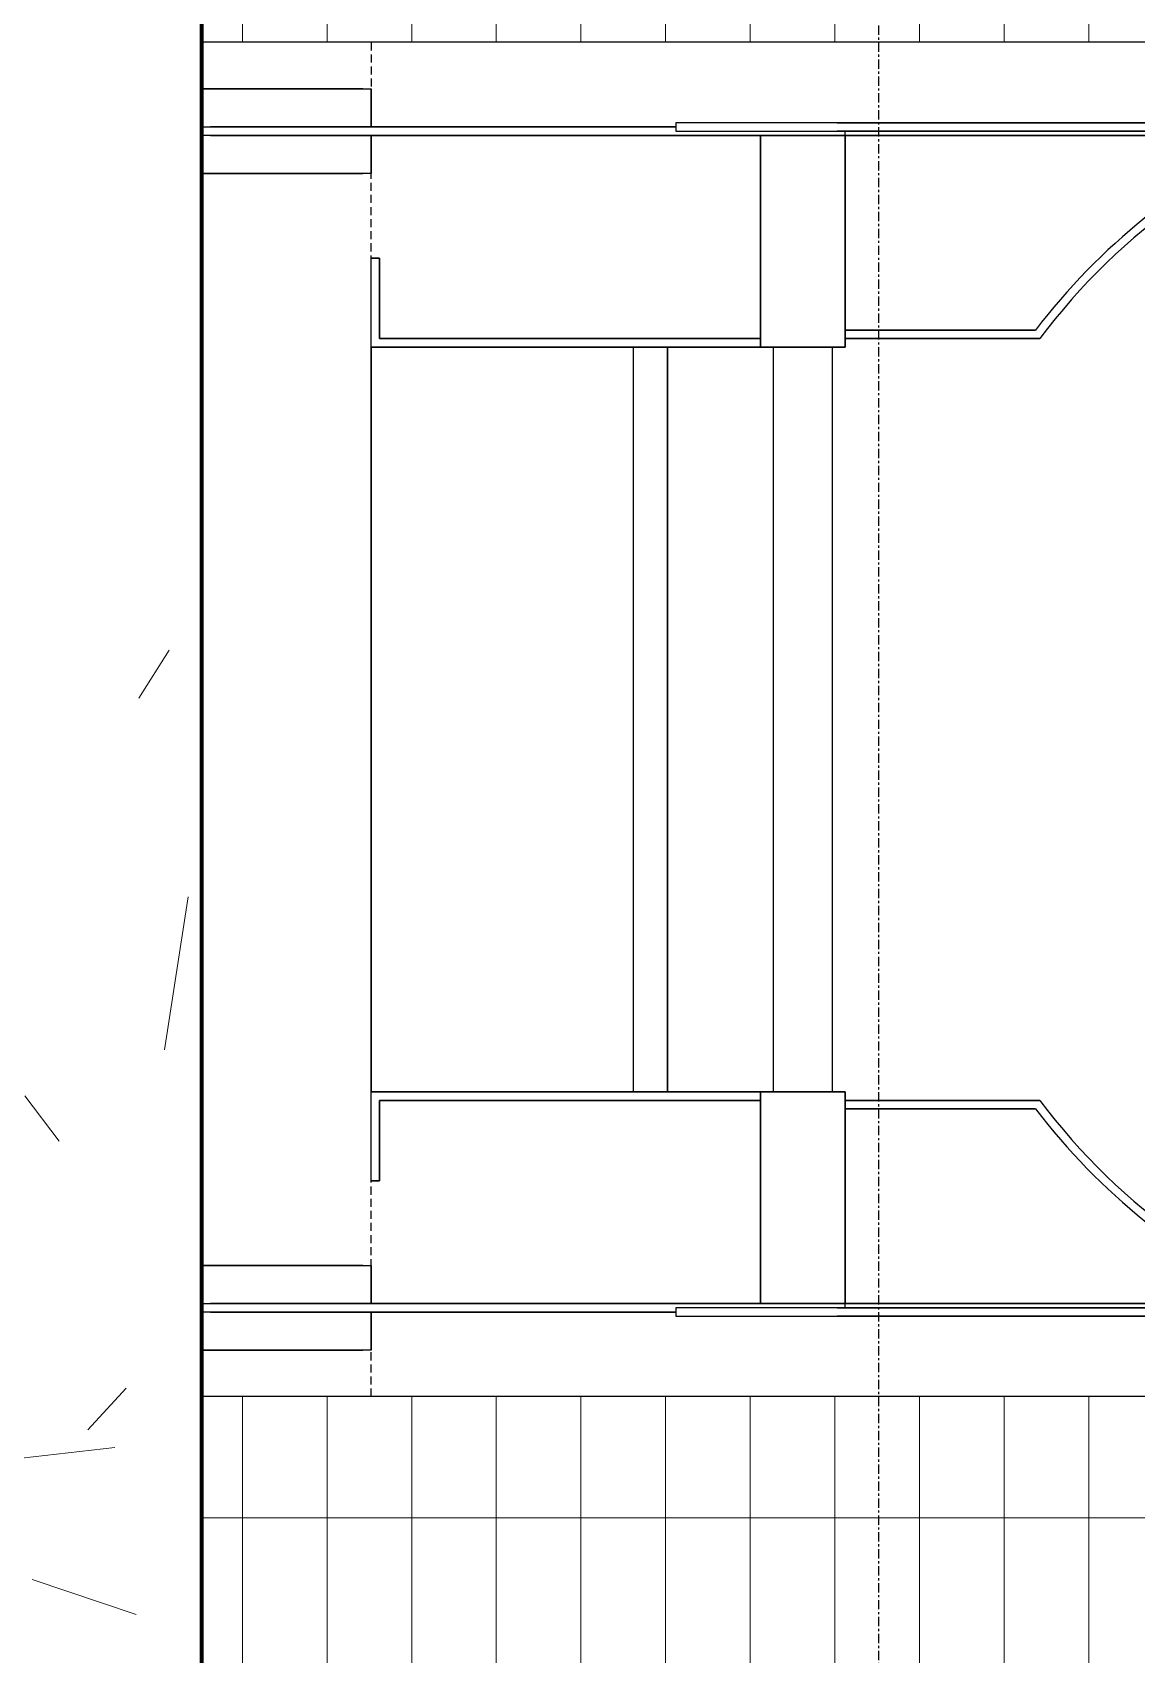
# Model space of a CAD drawing. Header units: millimetres. Extents: x -4391136 to -1798569, y -886572 to -291056.
# Drawn here: x -2668504 to -2667852, y -500351 to -499393 of the extents above; entities that cross this region are included whole.
import ezdxf

# ---------------------------------------------------------------- set-up
doc = ezdxf.new("R2010")
doc.units = ezdxf.units.MM
doc.linetypes.add('Xref-C-1-PP17-AR-2214-01-B$0$DPA_Grid _ Level 100', pattern=[10, 5.5, -1.6, 1.3, -1.6])
doc.linetypes.add('Xref-C-1-PP17-AR-2214-01-B$0$Hidden', pattern=[7.143800000000001, 4.7625, -2.3813])
doc.layers.add('000 - 0_HIDE_OBJ_FRAMING_DEF_DIMS', color=250, linetype='Continuous', plot=False)
for name, color, linetype in [('Xref-C-1-PP17-AR-2214-01-B$0$A-DETL-MBND', 251, 'Xref-C-1-PP17-AR-2214-01-B$0$Hidden'), ('Xref-C-1-PP17-AR-2214-01-B$0$A-FLOR-E', 251, 'Continuous'), ('Xref-C-1-PP17-AR-2214-01-B$0$A-FLOR-PATT', 251, 'Continuous'), ('Xref-C-1-PP17-AR-2214-01-B$0$A-GENM', 251, 'Continuous'), ('Xref-C-1-PP17-AR-2214-01-B$0$A-Wall', 251, 'Continuous'), ('Xref-C-1-PP17-AR-2214-01-B$0$A-WALL-PATT', 251, 'Continuous')]:
    doc.layers.add(name, color=color, linetype=linetype)

# ---------------------------------------------------------------- blocks, each defined once
blk = doc.blocks.new('Xref-C-1-PP17-AR-2214-01-B$0$DPA_GM-Cage Ladder_No RC stand - H6000-V29-ENTRANCE 2 - LOWER ROOF FLOOR PLAN01-flat-1')
at = {"layer": 'Xref-C-1-PP17-AR-2214-01-B$0$A-GENM'}
for p, q in [((373.0093410396948, 852.529136619356), (278.0093410401605, 852.529136619356)), ((278.0093410401605, 852.529136619356), (378.0093410396948, 852.529136619356)), ((378.0093410396948, 830.029136619356), (378.0093410396948, 852.529136619356)), ((378.0093410396948, 852.529136619356), (378.0093410396948, 830.029136619356)), ((277.7280353941023, 830.029136619356), (333.0093410396948, 830.029136619356)), ((333.0093410396948, 825.029136619356), (277.7280353941023, 825.029136619356)), ((333.0093410396948, 830.029136619356), (283.0093410396948, 830.029136619356)), ((283.0093410396948, 825.029136619356), (333.0093410396948, 825.029136619356)), ((333.0093410396948, 830.029136619356), (558.0093410396948, 830.029136619356)), ((558.0093410396948, 830.029136619356), (333.0093410396948, 830.029136619356)), ((333.0093410396948, 825.029136619356), (558.0093410396948, 825.029136619356)), ((558.0093410396948, 825.029136619356), (333.0093410396948, 825.029136619356)), ((378.0093410396948, 802.529136619356), (378.0093410396948, 825.029136619356)), ((378.0093410396948, 825.029136619356), (378.0093410396948, 802.529136619356)), ((931.0806617671624, 832.529136619356), (558.0093410396948, 832.529136619356)), ((558.0093410396948, 832.529136619356), (558.0093410396948, 827.529136619356)), ((653.4032611814328, 832.529136619356), (558.0093410396948, 832.529136619356)), ((558.0093410396948, 827.529136619356), (932.0527874496765, 827.529136619356)), ((558.0093410396948, 827.529136619356), (586.4263256671838, 827.529136619356)), ((558.0093410396948, 825.029136619356), (608.0093410396948, 825.029136619356)), ((658.0093410396948, 825.029136619356), (558.0093410396948, 825.029136619356)), ((594.9163953359239, 827.529136619356), (612.7455522227101, 827.529136619356)), ((608.0093410396948, 825.029136619356), (608.0093410396948, 705.029136619356)), ((608.0093410396948, 705.029136619356), (608.0093410396948, 825.029136619356)), ((608.0093410396948, 825.029136619356), (608.0093410396948, 705.029136619356)), ((608.0093410396948, 705.029136619356), (608.0093410396948, 825.029136619356)), ((608.0093410396948, 825.029136619356), (608.0093410396948, 705.029136619356)), ((608.0093410396948, 705.029136619356), (608.0093410396948, 825.029136619356)), ((608.0093410396948, 825.029136619356), (913.7140178191476, 825.029136619356)), ((608.0093410396948, 825.029136619356), (658.0093410396948, 825.029136619356)), ((608.0093410396948, 825.029136619356), (608.0093410396948, 705.029136619356)), ((608.0093410396948, 700.029136619356), (608.0093410396948, 825.029136619356)), ((620.9279740271159, 827.529136619356), (635.0162142314948, 827.529136619356)), ((640.6302591846325, 827.529136619356), (652.1845142324455, 827.529136619356)), ((653.4032611814328, 832.529136619356), (931.0806617671624, 832.529136619356)), ((932.0527874496765, 827.529136619356), (653.4032611814328, 827.529136619356)), ((658.0093410396948, 705.029136619356), (658.0093410396948, 827.529136619356)), ((658.0093410364352, 825.0291366188321), (658.0093410364352, 827.5291366188321)), ((658.0093410396948, 705.029136619356), (658.0093410396948, 827.529136619356)), ((658.0093410396948, 705.029136619356), (658.0093410396948, 825.029136619356)), ((658.0093410396948, 825.029136619356), (658.0093410396948, 705.029136619356)), ((658.0093410396948, 825.029136619356), (913.7140178191476, 825.029136619356)), ((913.7140178191476, 825.029136619356), (658.0093410396948, 825.029136619356)), ((658.0093410396948, 705.029136619356), (658.0093410396948, 825.029136619356)), ((658.0093410396948, 825.029136619356), (658.0093410396948, 705.029136619356)), ((658.0093410396948, 825.029136619356), (913.7140178191476, 825.029136619356)), ((913.7140178191476, 825.029136619356), (658.0093410396948, 825.029136619356)), ((658.0093410396948, 825.029136619356), (658.0093410396948, 705.029136619356)), ((913.7140178191476, 825.029136619356), (658.0093410396948, 825.029136619356)), ((658.0093410396948, 825.029136619356), (658.0093410396948, 700.029136619356)), ((378.0093410396948, 802.529136619356), (278.0093410401605, 802.529136619356)), ((278.0093410401605, 802.529136619356), (373.0093410396948, 802.529136619356)), ((383.0093410396948, 752.529136619356), (378.0093410396948, 752.529136619356)), ((378.0093410396948, 752.529136619356), (383.0093410396948, 752.529136619356)), ((378.0093410396948, 700.029136619356), (378.0093410396948, 752.529136619356)), ((378.0093410396948, 700.029136619356), (378.0093410396948, 752.529136619356)), ((383.0093410396948, 752.529136619356), (378.0093410396948, 752.529136619356)), ((378.0093410396948, 752.529136619356), (383.0093410396948, 752.529136619356)), ((378.0093410396948, 700.029136619356), (378.0093410396948, 752.529136619356)), ((378.0093410396948, 700.029136619356), (378.0093410396948, 752.529136619356)), ((383.0093410396948, 752.529136619356), (383.0093410396948, 705.029136619356)), ((383.0093410396948, 705.029136619356), (383.0093410396948, 752.529136619356)), ((383.0093410396948, 752.529136619356), (383.0093410396948, 705.029136619356)), ((383.0093410396948, 705.029136619356), (383.0093410396948, 752.529136619356)), ((770.5196717944928, 710.029136619356), (658.0093410396948, 710.029136619356)), ((658.0093410396948, 710.029136619356), (658.0093410396948, 705.029136619356)), ((658.0093410396948, 705.029136619356), (658.0093410396948, 710.029136619356)), ((658.0093410396948, 710.029136619356), (770.5196717944928, 710.029136619356)), ((770.5196717944928, 710.029136619356), (658.0093410396948, 710.029136619356)), ((658.0093410396948, 710.029136619356), (658.0093410396948, 705.029136619356)), ((658.0093410396948, 705.029136619356), (658.0093410396948, 710.029136619356)), ((658.0093410396948, 710.029136619356), (770.5196717944928, 710.029136619356)), ((770.5196717944928, 710.029136619356), (658.0093410396948, 710.029136619356)), ((658.0093410396948, 710.029136619356), (658.0093410396948, 705.029136619356)), ((658.0093410396948, 705.029136619356), (658.0093410396948, 710.029136619356)), ((658.0093410396948, 710.029136619356), (770.5196717944928, 710.029136619356)), ((378.0093410396948, 260.029136619356), (378.0093410396948, 700.029136619356)), ((533.0093410396948, 700.029136619356), (378.0093410396948, 700.029136619356)), ((378.0093410396948, 700.029136619356), (608.0093410396948, 700.029136619356)), ((608.0093410396948, 700.029136619356), (378.0093410396948, 700.029136619356)), ((378.0093410396948, 700.029136619356), (608.0093410396948, 700.029136619356)), ((608.0093410396948, 700.029136619356), (378.0093410396948, 700.029136619356)), ((378.0093410396948, 260.029136619356), (378.0093410396948, 700.029136619356)), ((378.0093410396948, 700.029136619356), (553.0093410396948, 700.029136619356)), ((553.0093410396948, 700.029136619356), (378.0093410396948, 700.029136619356)), ((378.0093410396948, 700.029136619356), (378.0093410396948, 260.029136619356)), ((383.0093410396948, 705.029136619356), (608.0093410396948, 705.029136619356)), ((608.0093410396948, 705.029136619356), (383.0093410396948, 705.029136619356)), ((383.0093410396948, 705.029136619356), (608.0093410396948, 705.029136619356)), ((608.0093410396948, 705.029136619356), (383.0093410396948, 705.029136619356)), ((533.0093410396948, 260.029136619356), (533.0093410396948, 700.029136619356)), ((553.0093410396948, 700.029136619356), (553.0093410396948, 260.029136619356)), ((553.0093410396948, 260.029136619356), (553.0093410396948, 700.029136619356)), ((608.0093410396948, 705.029136619356), (608.0093410396948, 700.029136619356)), ((608.0093410396948, 705.029136619356), (608.0093410396948, 700.029136619356)), ((608.0093410396948, 700.029136619356), (608.0093410396948, 705.029136619356)), ((608.0093410396948, 705.029136619356), (608.0093410396948, 700.029136619356)), ((608.0093410396948, 700.029136619356), (608.0093410396948, 705.029136619356)), ((608.0093410396948, 700.029136619356), (608.0093410396948, 705.029136619356)), ((608.0093410396948, 705.029136619356), (608.0093410396948, 700.029136619356)), ((608.0093410396948, 700.029136619356), (658.0093410396948, 700.029136619356)), ((658.0093410396948, 700.029136619356), (608.0093410396948, 700.029136619356)), ((658.0093410396948, 700.029136619356), (608.0093410396948, 700.029136619356)), ((608.0093410396948, 700.029136619356), (658.0093410396948, 700.029136619356)), ((615.5093410364352, 700.0291366188321), (615.5093410364352, 260.0291366188321)), ((615.5093410364352, 700.0291366188321), (615.5093410364352, 260.0291366188321)), ((615.5093410364352, 700.0291366188321), (615.5093410364352, 260.0291366188321)), ((615.5093410364352, 700.0291366188321), (615.5093410364352, 260.0291366188321)), ((615.5093410364352, 700.0291366188321), (615.5093410364352, 260.0291366188321)), ((615.5093410364352, 700.0291366188321), (615.5093410364352, 260.0291366188321)), ((615.5093410364352, 700.0291366188321), (615.5093410364352, 260.0291366188321)), ((615.5093410364352, 700.0291366188321), (615.5093410364352, 260.0291366188321)), ((615.5093410364352, 700.0291366188321), (615.5093410364352, 260.0291366188321)), ((615.5093410364352, 700.0291366188321), (615.5093410364352, 260.0291366188321)), ((615.5093410364352, 700.0291366188321), (615.5093410364352, 260.0291366188321)), ((615.5093410364352, 700.0291366188321), (615.5093410364352, 260.0291366188321)), ((615.5093410364352, 700.0291366188321), (615.5093410364352, 260.0291366188321)), ((615.5093410364352, 700.0291366188321), (615.5093410364352, 260.0291366188321)), ((615.5093410364352, 700.0291366188321), (615.5093410364352, 260.0291366188321)), ((615.5093410364352, 700.0291366188321), (615.5093410364352, 260.0291366188321)), ((615.5093410364352, 700.0291366188321), (615.5093410364352, 260.0291366188321)), ((615.5093410364352, 700.0291366188321), (615.5093410364352, 260.0291366188321)), ((615.5093410364352, 700.0291366188321), (615.5093410364352, 260.0291366188321)), ((615.5093410364352, 700.0291366188321), (615.5093410364352, 260.0291366188321)), ((616.1056390795857, 700.029136619356), (649.6441583591513, 700.029136619356)), ((649.6441583591513, 700.029136619356), (616.1056390795857, 700.029136619356)), ((616.1056390795857, 700.029136619356), (649.6441583591513, 700.029136619356)), ((649.6441583591513, 700.029136619356), (616.1056390795857, 700.029136619356)), ((616.1056390795857, 700.029136619356), (649.6441583591513, 700.029136619356)), ((649.6441583591513, 700.029136619356), (616.1056390795857, 700.029136619356)), ((616.1056390795857, 700.029136619356), (649.6441583591513, 700.029136619356)), ((649.6441583591513, 700.029136619356), (616.1056390795857, 700.029136619356)), ((616.1056390795857, 700.029136619356), (649.6441583591513, 700.029136619356)), ((649.6441583591513, 700.029136619356), (616.1056390795857, 700.029136619356)), ((616.1056390795857, 700.029136619356), (649.6441583591513, 700.029136619356)), ((649.6441583591513, 700.029136619356), (616.1056390795857, 700.029136619356)), ((616.1056390795857, 700.029136619356), (649.6441583591513, 700.029136619356)), ((649.6441583591513, 700.029136619356), (616.1056390795857, 700.029136619356)), ((616.1056390795857, 700.029136619356), (649.6441583591513, 700.029136619356)), ((649.6441583591513, 700.029136619356), (616.1056390795857, 700.029136619356)), ((616.1056390795857, 700.029136619356), (649.6441583591513, 700.029136619356)), ((649.6441583591513, 700.029136619356), (616.1056390795857, 700.029136619356)), ((616.1056390795857, 700.029136619356), (649.6441583591513, 700.029136619356)), ((649.6441583591513, 700.029136619356), (616.1056390795857, 700.029136619356)), ((616.1056390795857, 700.029136619356), (649.6441583591513, 700.029136619356)), ((649.6441583591513, 700.029136619356), (616.1056390795857, 700.029136619356)), ((616.1056390795857, 700.029136619356), (649.6441583591513, 700.029136619356)), ((649.6441583591513, 700.029136619356), (616.1056390795857, 700.029136619356)), ((616.1056390795857, 700.029136619356), (649.6441583591513, 700.029136619356)), ((649.6441583591513, 700.029136619356), (616.1056390795857, 700.029136619356)), ((616.1056390795857, 700.029136619356), (649.6441583591513, 700.029136619356)), ((649.6441583591513, 700.029136619356), (616.1056390795857, 700.029136619356)), ((616.1056390795857, 700.029136619356), (649.6441583591513, 700.029136619356)), ((649.6441583591513, 700.029136619356), (616.1056390795857, 700.029136619356)), ((616.1056390795857, 700.029136619356), (649.6441583591513, 700.029136619356)), ((649.6441583591513, 700.029136619356), (616.1056390795857, 700.029136619356)), ((616.1056390795857, 700.029136619356), (649.6441583591513, 700.029136619356)), ((649.6441583591513, 700.029136619356), (616.1056390795857, 700.029136619356)), ((616.1056390795857, 700.029136619356), (649.6441583591513, 700.029136619356)), ((649.6441583591513, 700.029136619356), (616.1056390795857, 700.029136619356)), ((616.1056390795857, 700.029136619356), (649.6441583591513, 700.029136619356)), ((649.6441583591513, 700.029136619356), (616.1056390795857, 700.029136619356)), ((616.1056390795857, 700.029136619356), (649.6441583591513, 700.029136619356)), ((649.6441583591513, 700.029136619356), (616.1056390795857, 700.029136619356)), ((650.5093410364352, 260.0291366188321), (650.5093410364352, 700.0291366188321)), ((650.5093410364352, 260.0291366188321), (650.5093410364352, 700.0291366188321)), ((650.5093410364352, 260.0291366188321), (650.5093410364352, 700.0291366188321)), ((650.5093410364352, 260.0291366188321), (650.5093410364352, 700.0291366188321)), ((650.5093410364352, 260.0291366188321), (650.5093410364352, 700.0291366188321)), ((650.5093410364352, 260.0291366188321), (650.5093410364352, 700.0291366188321)), ((650.5093410364352, 260.0291366188321), (650.5093410364352, 700.0291366188321)), ((650.5093410364352, 260.0291366188321), (650.5093410364352, 700.0291366188321)), ((650.5093410364352, 260.0291366188321), (650.5093410364352, 700.0291366188321)), ((650.5093410364352, 260.0291366188321), (650.5093410364352, 700.0291366188321)), ((650.5093410364352, 260.0291366188321), (650.5093410364352, 700.0291366188321)), ((650.5093410364352, 260.0291366188321), (650.5093410364352, 700.0291366188321)), ((650.5093410364352, 260.0291366188321), (650.5093410364352, 700.0291366188321)), ((650.5093410364352, 260.0291366188321), (650.5093410364352, 700.0291366188321)), ((650.5093410364352, 260.0291366188321), (650.5093410364352, 700.0291366188321)), ((650.5093410364352, 260.0291366188321), (650.5093410364352, 700.0291366188321)), ((650.5093410364352, 260.0291366188321), (650.5093410364352, 700.0291366188321)), ((650.5093410364352, 260.0291366188321), (650.5093410364352, 700.0291366188321)), ((650.5093410364352, 260.0291366188321), (650.5093410364352, 700.0291366188321)), ((650.5093410364352, 260.0291366188321), (650.5093410364352, 700.0291366188321)), ((658.0093410396948, 705.029136619356), (773.0093410396948, 705.029136619356)), ((773.0093410396948, 705.029136619356), (658.0093410396948, 705.029136619356)), ((658.0093410396948, 705.029136619356), (773.0093410396948, 705.029136619356)), ((773.0093410396948, 705.029136619356), (658.0093410396948, 705.029136619356)), ((658.0093410396948, 705.029136619356), (773.0093410396948, 705.029136619356)), ((773.0093410396948, 705.029136619356), (658.0093410396948, 705.029136619356)), ((658.0093410396948, 700.029136619356), (658.0093410396948, 705.029136619356)), ((658.0093410396948, 705.029136619356), (658.0093410396948, 700.029136619356)), ((658.0093410396948, 700.029136619356), (658.0093410396948, 705.029136619356)), ((533.0093410396948, 260.029136619356), (378.0093410396948, 260.029136619356)), ((608.0093410396948, 260.029136619356), (378.0093410396948, 260.029136619356)), ((378.0093410396948, 207.529136619356), (378.0093410396948, 260.029136619356)), ((378.0093410396948, 260.029136619356), (608.0093410396948, 260.029136619356)), ((378.0093410396948, 207.529136619356), (378.0093410396948, 260.029136619356)), ((608.0093410396948, 260.029136619356), (378.0093410396948, 260.029136619356)), ((378.0093410396948, 207.529136619356), (378.0093410396948, 260.029136619356)), ((378.0093410396948, 260.029136619356), (608.0093410396948, 260.029136619356)), ((378.0093410396948, 207.529136619356), (378.0093410396948, 260.029136619356)), ((553.0093410396948, 260.029136619356), (378.0093410396948, 260.029136619356)), ((378.0093410396948, 260.029136619356), (553.0093410396948, 260.029136619356)), ((658.0093410396948, 260.029136619356), (608.0093410396948, 260.029136619356)), ((608.0093410396948, 135.029136619356), (608.0093410396948, 260.029136619356)), ((608.0093410396948, 260.029136619356), (608.0093410396948, 255.029136619356)), ((608.0093410396948, 260.029136619356), (658.0093410396948, 260.029136619356)), ((608.0093410396948, 255.029136619356), (608.0093410396948, 260.029136619356)), ((608.0093410396948, 260.029136619356), (608.0093410396948, 255.029136619356)), ((608.0093410396948, 255.029136619356), (608.0093410396948, 260.029136619356)), ((608.0093410396948, 260.029136619356), (608.0093410396948, 255.029136619356)), ((608.0093410396948, 255.029136619356), (608.0093410396948, 260.029136619356)), ((608.0093410396948, 260.029136619356), (658.0093410396948, 260.029136619356)), ((658.0093410396948, 260.029136619356), (608.0093410396948, 260.029136619356)), ((608.0093410396948, 260.029136619356), (608.0093410396948, 255.029136619356)), ((616.1056390795857, 260.029136619356), (649.6441583591513, 260.029136619356)), ((649.6441583591513, 260.029136619356), (616.1056390795857, 260.029136619356)), ((616.1056390795857, 260.029136619356), (649.6441583591513, 260.029136619356)), ((649.6441583591513, 260.029136619356), (616.1056390795857, 260.029136619356)), ((616.1056390795857, 260.029136619356), (649.6441583591513, 260.029136619356)), ((649.6441583591513, 260.029136619356), (616.1056390795857, 260.029136619356)), ((616.1056390795857, 260.029136619356), (649.6441583591513, 260.029136619356)), ((649.6441583591513, 260.029136619356), (616.1056390795857, 260.029136619356)), ((616.1056390795857, 260.029136619356), (649.6441583591513, 260.029136619356)), ((649.6441583591513, 260.029136619356), (616.1056390795857, 260.029136619356)), ((616.1056390795857, 260.029136619356), (649.6441583591513, 260.029136619356)), ((649.6441583591513, 260.029136619356), (616.1056390795857, 260.029136619356)), ((616.1056390795857, 260.029136619356), (649.6441583591513, 260.029136619356)), ((649.6441583591513, 260.029136619356), (616.1056390795857, 260.029136619356)), ((616.1056390795857, 260.029136619356), (649.6441583591513, 260.029136619356)), ((649.6441583591513, 260.029136619356), (616.1056390795857, 260.029136619356)), ((616.1056390795857, 260.029136619356), (649.6441583591513, 260.029136619356)), ((649.6441583591513, 260.029136619356), (616.1056390795857, 260.029136619356)), ((616.1056390795857, 260.029136619356), (649.6441583591513, 260.029136619356)), ((649.6441583591513, 260.029136619356), (616.1056390795857, 260.029136619356)), ((616.1056390795857, 260.029136619356), (649.6441583591513, 260.029136619356)), ((649.6441583591513, 260.029136619356), (616.1056390795857, 260.029136619356)), ((616.1056390795857, 260.029136619356), (649.6441583591513, 260.029136619356)), ((649.6441583591513, 260.029136619356), (616.1056390795857, 260.029136619356)), ((616.1056390795857, 260.029136619356), (649.6441583591513, 260.029136619356)), ((649.6441583591513, 260.029136619356), (616.1056390795857, 260.029136619356)), ((616.1056390795857, 260.029136619356), (649.6441583591513, 260.029136619356)), ((649.6441583591513, 260.029136619356), (616.1056390795857, 260.029136619356)), ((616.1056390795857, 260.029136619356), (649.6441583591513, 260.029136619356)), ((649.6441583591513, 260.029136619356), (616.1056390795857, 260.029136619356)), ((616.1056390795857, 260.029136619356), (649.6441583591513, 260.029136619356)), ((649.6441583591513, 260.029136619356), (616.1056390795857, 260.029136619356)), ((616.1056390795857, 260.029136619356), (649.6441583591513, 260.029136619356)), ((649.6441583591513, 260.029136619356), (616.1056390795857, 260.029136619356)), ((616.1056390795857, 260.029136619356), (649.6441583591513, 260.029136619356)), ((649.6441583591513, 260.029136619356), (616.1056390795857, 260.029136619356)), ((616.1056390795857, 260.029136619356), (649.6441583591513, 260.029136619356)), ((649.6441583591513, 260.029136619356), (616.1056390795857, 260.029136619356)), ((616.1056390795857, 260.029136619356), (649.6441583591513, 260.029136619356)), ((649.6441583591513, 260.029136619356), (616.1056390795857, 260.029136619356)), ((658.0093410396948, 260.029136619356), (658.0093410396948, 135.029136619356)), ((658.0093410396948, 255.029136619356), (658.0093410396948, 260.029136619356)), ((658.0093410396948, 260.029136619356), (658.0093410396948, 255.029136619356)), ((658.0093410396948, 255.029136619356), (658.0093410396948, 260.029136619356)), ((608.0093410396948, 255.029136619356), (383.0093410396948, 255.029136619356)), ((383.0093410396948, 255.029136619356), (383.0093410396948, 207.529136619356)), ((383.0093410396948, 255.029136619356), (608.0093410396948, 255.029136619356)), ((383.0093410396948, 207.529136619356), (383.0093410396948, 255.029136619356)), ((608.0093410396948, 255.029136619356), (383.0093410396948, 255.029136619356)), ((383.0093410396948, 255.029136619356), (383.0093410396948, 207.529136619356)), ((383.0093410396948, 255.029136619356), (608.0093410396948, 255.029136619356)), ((383.0093410396948, 207.529136619356), (383.0093410396948, 255.029136619356)), ((608.0093410396948, 255.029136619356), (608.0093410396948, 135.029136619356)), ((608.0093410396948, 135.029136619356), (608.0093410396948, 255.029136619356)), ((608.0093410396948, 255.029136619356), (608.0093410396948, 135.029136619356)), ((608.0093410396948, 135.029136619356), (608.0093410396948, 255.029136619356)), ((608.0093410396948, 255.029136619356), (608.0093410396948, 135.029136619356)), ((608.0093410396948, 135.029136619356), (608.0093410396948, 255.029136619356)), ((608.0093410396948, 255.029136619356), (608.0093410396948, 135.029136619356)), ((658.0093410396948, 135.029136619356), (658.0093410396948, 255.029136619356)), ((658.0093410396948, 255.029136619356), (658.0093410396948, 135.029136619356)), ((773.0093410396948, 255.029136619356), (658.0093410396948, 255.029136619356)), ((658.0093410396948, 255.029136619356), (658.0093410396948, 250.029136619356)), ((658.0093410396948, 250.029136619356), (658.0093410396948, 255.029136619356)), ((658.0093410396948, 255.029136619356), (773.0093410396948, 255.029136619356)), ((658.0093410396948, 135.029136619356), (658.0093410396948, 255.029136619356)), ((658.0093410396948, 255.029136619356), (658.0093410396948, 135.029136619356)), ((773.0093410396948, 255.029136619356), (658.0093410396948, 255.029136619356)), ((658.0093410396948, 255.029136619356), (658.0093410396948, 250.029136619356)), ((658.0093410396948, 250.029136619356), (658.0093410396948, 255.029136619356)), ((658.0093410396948, 255.029136619356), (773.0093410396948, 255.029136619356)), ((658.0093410396948, 132.529136619356), (658.0093410396948, 255.029136619356)), ((658.0093410396948, 255.029136619356), (658.0093410396948, 135.029136619356)), ((773.0093410396948, 255.029136619356), (658.0093410396948, 255.029136619356)), ((658.0093410396948, 255.029136619356), (658.0093410396948, 250.029136619356)), ((658.0093410396948, 250.029136619356), (658.0093410396948, 255.029136619356)), ((658.0093410396948, 255.029136619356), (773.0093410396948, 255.029136619356)), ((658.0093410396948, 132.529136619356), (658.0093410396948, 255.029136619356)), ((658.0093410396948, 250.029136619356), (770.5196717944928, 250.029136619356)), ((770.5196717944928, 250.029136619356), (658.0093410396948, 250.029136619356)), ((658.0093410396948, 250.029136619356), (770.5196717944928, 250.029136619356)), ((770.5196717944928, 250.029136619356), (658.0093410396948, 250.029136619356)), ((658.0093410396948, 250.029136619356), (770.5196717944928, 250.029136619356)), ((770.5196717944928, 250.029136619356), (658.0093410396948, 250.029136619356)), ((383.0093410396948, 207.529136619356), (378.0093410396948, 207.529136619356)), ((378.0093410396948, 207.529136619356), (383.0093410396948, 207.529136619356)), ((383.0093410396948, 207.529136619356), (378.0093410396948, 207.529136619356)), ((378.0093410396948, 207.529136619356), (383.0093410396948, 207.529136619356)), ((373.0093410396948, 157.529136619356), (278.0093410401605, 157.529136619356)), ((278.0093410401605, 157.529136619356), (378.0093410396948, 157.529136619356)), ((378.0093410396948, 135.029136619356), (378.0093410396948, 157.529136619356)), ((378.0093410396948, 157.529136619356), (378.0093410396948, 135.029136619356)), ((277.7280353941023, 135.029136619356), (333.0093410396948, 135.029136619356)), ((333.0093410396948, 135.029136619356), (283.0093410396948, 135.029136619356)), ((558.0093410396948, 135.029136619356), (333.0093410396948, 135.029136619356)), ((333.0093410396948, 135.029136619356), (558.0093410396948, 135.029136619356)), ((608.0093410396948, 135.029136619356), (558.0093410396948, 135.029136619356)), ((558.0093410396948, 135.029136619356), (658.0093410396948, 135.029136619356)), ((913.7140178191476, 135.029136619356), (608.0093410396948, 135.029136619356)), ((658.0093410396948, 135.029136619356), (608.0093410396948, 135.029136619356)), ((913.7140178191476, 135.029136619356), (658.0093410396948, 135.029136619356)), ((658.0093410396948, 135.029136619356), (913.7140178191476, 135.029136619356)), ((913.7140178191476, 135.029136619356), (658.0093410396948, 135.029136619356)), ((658.0093410396948, 135.029136619356), (913.7140178191476, 135.029136619356)), ((658.0093410396948, 135.029136619356), (913.7140178191476, 135.029136619356)), ((658.0093410364352, 132.5291366188321), (658.0093410364352, 135.0291366188321)), ((333.0093410396948, 130.029136619356), (277.7280353941023, 130.029136619356)), ((283.0093410396948, 130.029136619356), (333.0093410396948, 130.029136619356)), ((558.0093410396948, 130.029136619356), (333.0093410396948, 130.029136619356)), ((333.0093410396948, 130.029136619356), (558.0093410396948, 130.029136619356)), ((378.0093410396948, 107.529136619356), (378.0093410396948, 130.029136619356)), ((378.0093410396948, 130.029136619356), (378.0093410396948, 107.529136619356)), ((932.0527874496765, 132.529136619356), (558.0093410396948, 132.529136619356)), ((558.0093410396948, 132.529136619356), (558.0093410396948, 127.529136619356)), ((586.4263256671838, 132.529136619356), (558.0093410396948, 132.529136619356)), ((558.0093410396948, 127.529136619356), (931.0806617671624, 127.529136619356)), ((558.0093410396948, 127.529136619356), (653.4032611814328, 127.529136619356)), ((612.7455522227101, 132.529136619356), (594.9163953359239, 132.529136619356)), ((635.0162142314948, 132.529136619356), (620.9279740271159, 132.529136619356)), ((652.1845142324455, 132.529136619356), (640.6302591846325, 132.529136619356)), ((653.4032611814328, 132.529136619356), (932.0527874496765, 132.529136619356)), ((931.0806617671624, 127.529136619356), (653.4032611814328, 127.529136619356)), ((378.0093410396948, 107.529136619356), (278.0093410401605, 107.529136619356)), ((278.0093410401605, 107.529136619356), (373.0093410396948, 107.529136619356))]:
    blk.add_line(p, q, dxfattribs=at)
for radius, start, end in [(375.0000000000004, 106.9234952935674, 143.1301023434838), (374.9999999999999, 106.9234952935674, 143.1301023434838), (375.0000000000004, 106.9234952935674, 143.1301023434838), (374.9999999999999, 106.9234952935674, 143.1301023434838), (375.0000000000004, 106.9234952935674, 143.1301023434838), (374.9999999999999, 106.9234952935674, 143.1301023434838), (379.9999999999998, 114.7839780623243, 142.7522190946124), (380.0000000000005, 114.7839780623243, 142.7522190946124), (379.9999999999998, 114.7839780623243, 142.7522190946124), (380.0000000000005, 114.7839780623243, 142.7522190946124), (379.9999999999998, 114.7839780623243, 142.7522190946124), (380.0000000000005, 114.7839780623243, 142.7522190946124), (380.0000000000004, 217.2477809053876, 245.2160219376757), (379.9999999999998, 217.2477809053876, 245.2160219376757), (380.0000000000004, 217.2477809053876, 245.2160219376757), (379.9999999999999, 217.2477809053876, 245.2160219376757), (380.0000000000004, 217.2477809053876, 245.2160219376757), (379.9999999999998, 217.2477809053876, 245.2160219376757), (374.9999999999999, 216.8698976565162, 253.0765047064326), (375.0000000000003, 216.8698976565162, 253.0765047064326), (375, 216.8698976565162, 253.0765047064326), (375.0000000000004, 216.8698976565162, 253.0765047064326), (374.9999999999999, 216.8698976565162, 253.0765047064326), (375.0000000000003, 216.8698976565162, 253.0765047064326)]:
    blk.add_arc((1073.009341039695, 480.029136619356), radius, start, end, dxfattribs=at)
blk = doc.blocks.new('Xref-C-1-PP17-AR-2214-01-B')
at = {"layer": 'Xref-C-1-PP17-AR-2214-01-B$0$A-FLOR-PATT', "lineweight": 9}
h = blk.add_hatch(dxfattribs=at)
h.set_pattern_fill('ACET-2D-FP_19', color=256, style=0, pattern_type=2)
h.set_pattern_definition([(90, (-2225229.879, -3346670.639), (-50, 0), []), (180, (-2225229.879, -3346670.639), (0, -150), [])])
h.paths.add_polyline_path([(-2735008.163752315, -497608.9466690929), (-2734955.244708749, -497608.9466690929), (-2734955.244708749, -497383.9466690928), (-2735002.744708749, -497383.9466690928), (-2735002.744708749, -497378.9466690929), (-2735075.244708748, -497378.9466690929), (-2735075.244708748, -497608.9466690929)], flags=17)
h.paths.add_polyline_path([(-2734505.244708748, -497584.2708481504), (-2734505.244708748, -497608.9466690929), (-2734385.244708749, -497608.9466690929), (-2734385.244708749, -497378.9466690929), (-2734457.744708749, -497378.9466690929), (-2734457.744708749, -497383.9466690928), (-2734505.244708748, -497383.9466690928)], flags=17)
h.paths.add_polyline_path([(-2734510.411375415, -497616.4466690929), (-2734510.244708749, -497616.4466690929), (-2734510.244708749, -497553.9466690929), (-2734950.244708748, -497553.9466690929), (-2734950.078042082, -497616.4466690929)], flags=17)
h.paths.add_polyline_path([(-2732954.878804117, -501948.9466707962), (-2732902.744708749, -501948.9466707962), (-2732902.744708749, -497378.9466690929), (-2732954.878804117, -497378.9466690929)])
h.paths.add_polyline_path([(-2733077.723361472, -501948.9466707962), (-2733051.557866362, -501948.9466707962), (-2733004.878804117, -501948.9466707962), (-2733004.878804117, -497378.9466690929), (-2734380.244708748, -497378.9466690929), (-2734380.244708748, -497658.9466690929), (-2734510.244708749, -497658.9466690929), (-2734510.244708749, -497651.4466690929), (-2734950.244708748, -497651.4466690929), (-2734950.244708748, -497658.9466690929), (-2735080.244708749, -497658.9466690929), (-2735080.244708749, -497378.9466690929), (-2735242.744708749, -497378.9466690929), (-2735242.744708749, -499398.9466707963), (-2734062.744708749, -499398.9466707963), (-2734062.744708749, -500198.9466707963), (-2735242.744708749, -500198.9466707963), (-2735242.744708749, -500398.9466707964), (-2734392.744708748, -500398.9466707964), (-2734392.744708748, -500858.9253235199), (-2734177.875250902, -501660.6304539044), (-2734219.409372115, -501671.762245094), (-2734392.744708748, -501025.0261754413), (-2734392.744708748, -501948.9466707962), (-2733243.824213392, -501948.9466707962), (-2733890.560283046, -501775.6113341624), (-2733879.428491856, -501734.0772129497)])
at = {"layer": 'Xref-C-1-PP17-AR-2214-01-B$0$A-WALL-PATT', "lineweight": 9}
h = blk.add_hatch(dxfattribs=at)
h.set_pattern_fill('ACET-2D-FP_20', color=256, angle=49.99999999998068, style=0, pattern_type=2)
h.set_pattern_definition([(139.9999999999806, (-2735242.744698027, -499593.6967629266), (-385.1750481771305, -459.0337474423577), [76.1999999948909, -838.1999999437999]), (84.99999999998067, (-2735242.744698027, -499593.6967629266), (-746.1827033320442, 65.2825274609495), [60.95999999902278, -670.5599999892506]), (190.4509999999807, (-2735237.431199904, -499532.9684988426), (127.8976821540855, -693.3830033237464), [64.760000009727, -712.360000106997]), (136.1839999999807, (-2735445.944236894, -499593.6965724963), (-622.3064180691727, -648.572486159741), [114.2999999805888, -1257.299999786477]), (186.6359999999807, (-2735431.9307968, -499503.3371488887), (122.2199233649299, -1050.53431868169), [97.13999998685, -1068.53999985535]), (81.1839999999807, (-2735445.944236894, -499593.6965724963), (-1110.274966447614, 172.1971373298438), [91.43999999912084, -1005.839999990329]), (110.9999999999807, (-2735395.144578356, -499492.0972336924), (-559.4256647136062, -214.7433929590625), [76.2000000050308, -838.2000000553388]), (55.99999999998069, (-2735395.144578356, -499492.0972336924), (-620.9765001013875, 418.8539380778093), [60.95999999519559, -670.5599999471515]), (161.4509999999807, (-2735361.056171923, -499441.559180635), (-224.2969172061421, -668.452465985436), [64.75999999221384, -712.3599999143521]), (127.4999999999807, (-2735242.744698027, -499593.6967629266), (-206.91210464295, -158.7692420319072), [33.52799999703571, -628.903999944397, 33.52799999703571, -1320.29199988327]), (127.4999999999807, (-2735242.744698027, -499593.6967629266), (-206.91210464295, -158.7692420319072), [-695.9599999384685, -647.1919999427802, 33.52799999703571, -639.5719999434539]), (97.49999999998067, (-2735242.744698027, -499593.6967629266), (-359.3065579393879, -47.30360575212399), [33.52799999999586, -354.5839999999563, 33.52799999999586, -870.2039999998927]), (97.49999999998067, (-2735242.744698027, -499593.6967629266), (-359.3065579393879, -47.30360575212399), [-421.639999999948, -613.6639999999244, 33.52799999999586, -223.0119999999725]), (57.49999999998069, (-2735242.744675878, -499820.2645760556), (-229.4741615331732, 146.1911639366299), [33.52800000003587, -220.4720000002359, 33.52800000003587, -1810.512000001938]), (57.49999999998069, (-2735242.744675878, -499820.2645760556), (-229.4741615331732, 146.1911639366299), [-287.5280000003077, -758.9520000008122, 33.52800000003587, -1018.032000001089]), (47.49999999998069, (-2735242.744771094, -499921.8643454895), (-350.4168590595946, 321.0978918577312), [33.52800000457609, -296.6720000404915, 33.52800000457609, -1239.520000169177]), (47.49999999998069, (-2735242.744771094, -499921.8643454895), (-350.4168590595946, 321.0978918577312), [-363.7280000496437, -492.7600000672547, 33.52800000457609, -713.2320000973459])])
h.paths.add_polyline_path([(-2735399.484929506, -500488.446670796), (-2735242.744708749, -500488.446670796), (-2735242.95645863, -498698.946670796), (-2735442.744708749, -498698.946670796), (-2735442.744708749, -500488.446670796)])
at = {"layer": '000 - 0_HIDE_OBJ_FRAMING_DEF_DIMS', "linetype": 'Xref-C-1-PP17-AR-2214-01-B$0$DPA_Grid _ Level 100'}
blk.add_line((-2734842.744708746, -526124.5650781487), (-2734842.744708746, -489632.9440086876), dxfattribs=at)
at = {"layer": 'Xref-C-1-PP17-AR-2214-01-B$0$A-DETL-MBND'}
for p, q in [((-2735142.744708746, -499398.9466707958), (-2735142.744708746, -499448.9466707956)), ((-2735142.744708746, -500143.9466707956), (-2735142.744708746, -499453.9466707956)), ((-2735142.744708746, -500198.9466707957), (-2735142.744708746, -500148.9466707956))]:
    blk.add_line(p, q, dxfattribs=at)
at = {"layer": 'Xref-C-1-PP17-AR-2214-01-B$0$A-FLOR-E'}
for p, q in [((-2735242.744708746, -499398.9466707958), (-2735242.744708746, -497378.9466690923)), ((-2734062.744708746, -499398.9466707958), (-2735242.744708746, -499398.9466707958)), ((-2734062.744708746, -500198.9466707958), (-2735242.744708746, -500198.9466707958)), ((-2735242.744708746, -500398.9466707958), (-2735242.744708746, -500198.9466707958))]:
    blk.add_line(p, q, dxfattribs=at)
at = {"layer": 'Xref-C-1-PP17-AR-2214-01-B$0$A-Wall', "lineweight": 70}
blk.add_line((-2735242.744708746, -500398.9466707956), (-2735242.744708746, -498698.9466707956), dxfattribs=at)
blk.add_blockref('Xref-C-1-PP17-AR-2214-01-B$0$DPA_GM-Cage Ladder_No RC stand - H6000-V29-ENTRANCE 2 - LOWER ROOF FLOOR PLAN01-flat-1', (-2735520.754049785, -500278.975807415))

msp = doc.modelspace()

# ---------------------------------------------------------------- block references
msp.add_blockref('Xref-C-1-PP17-AR-2214-01-B', (66839, 0))

doc.saveas('drawing.dxf')
